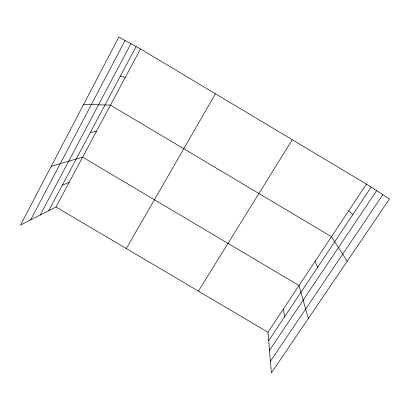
<?xml version="1.0" encoding="UTF-8"?>
<svg xmlns="http://www.w3.org/2000/svg" width="410" height="410" viewBox="0 0 410 410"><rect width="100%" height="100%" fill="white"/><g stroke="black" fill="none" stroke-linecap="round" stroke-linejoin="round"><path stroke-width="0.61" d="M30.647 219.893L125.086 40.503M40.206 215.035L130.923 43.706M48.713 210.709L136.089 46.545M55.996 207.004L140.486 48.959L118.838 37.074L20.5 225.054L55.996 207.004L267.986 332.243L271.379 372.926L389.5 198.952L366.432 184.095L140.486 48.959M126.306 248.542L215.45 93.793M198.378 291.12L292.268 139.738M267.986 332.243L366.432 184.095M268.683 340.602L371.122 187.119M269.498 350.355L376.631 190.665M270.41 361.307L382.853 194.673M62.31 185.166L69.172 182.358M51.235 166.301L82.641 157.168L299.039 285.514L308.315 318.524M90.441 132.312L96.401 131.425M83.614 104.406L110.474 105.103L331.47 236.708L347.208 261.242M120.355 76.106L125.306 77.357M348.746 210.709L352.682 214.743M315.075 261.38L317.617 267.284M283.346 309.13L284.632 316.71"/></g></svg>
